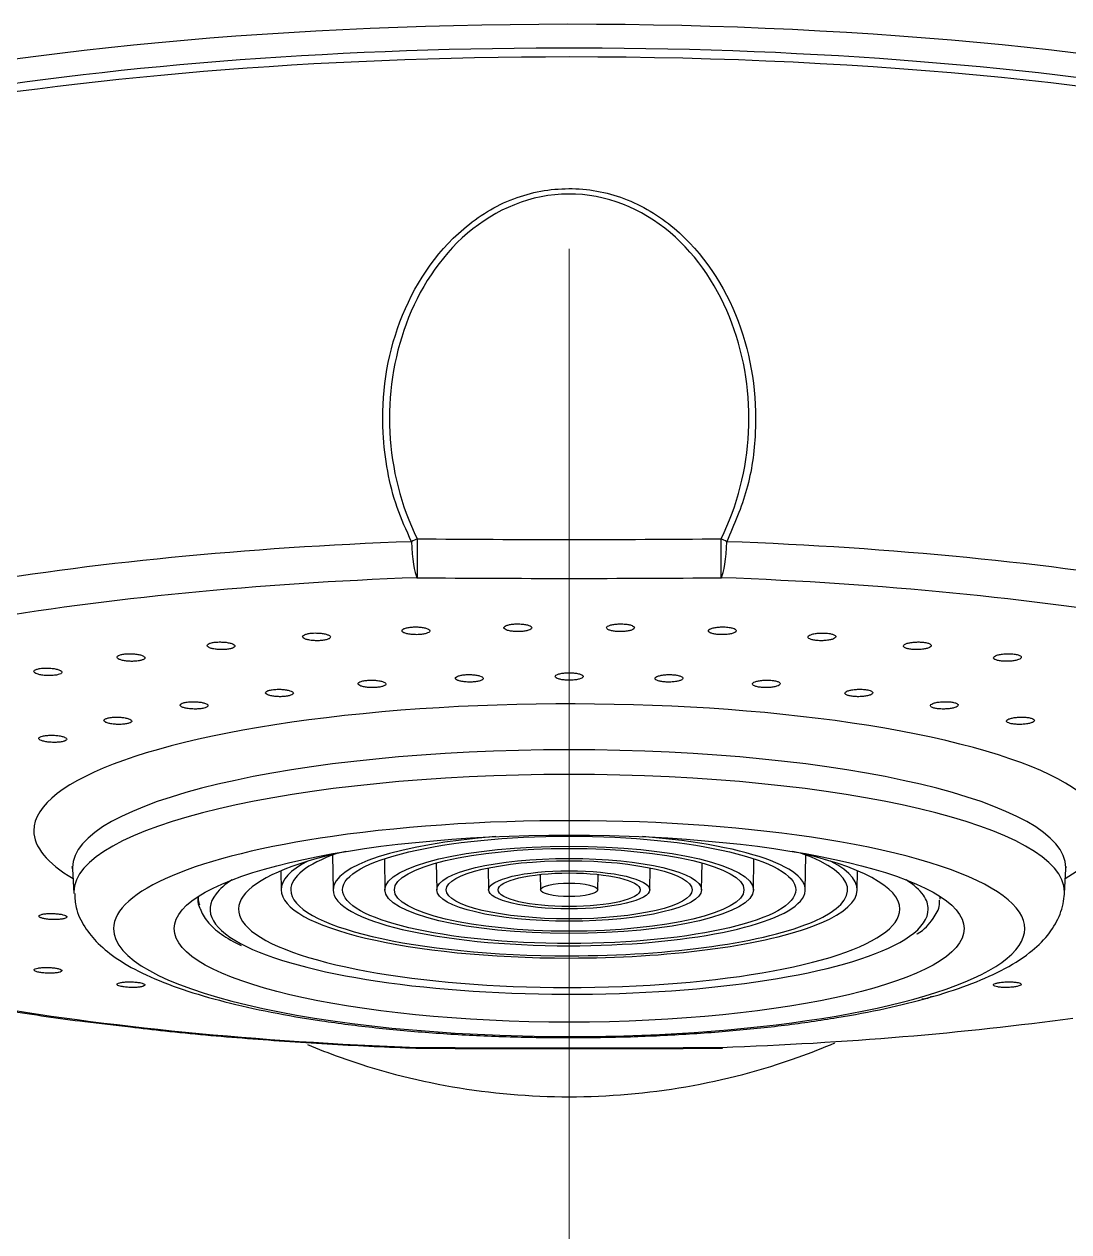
# Model space of a CAD drawing. Extents: x 0 to 1128, y 0 to 827.
# Drawn here: x 207.33 to 233.52, y 289.58 to 319.84 of the extents above; entities that cross this region are included whole.
import ezdxf

# ---------------------------------------------------------------- set-up
doc = ezdxf.new("R2010")
doc.units = 0
doc.header["$LTSCALE"] = 10
doc.header["$MEASUREMENT"] = 0
doc.linetypes.add('CENTER2', pattern=[28.575, 19.05, -3.175, 3.175, -3.175])
doc.layers.add('1', color=7, linetype='CONTINUOUS')
doc.layers.add('Cneter', color=1, linetype='CENTER2', lineweight=13)

msp = doc.modelspace()

# ---------------------------------------------------------------- linework, layer by layer
at = {"layer": '1', "color": 7, "linetype": 'Continuous'}
for p, q in [((215.06, 299.019), (215.076, 298.142)), ((216.361, 298.927), (216.375, 298.143)), ((217.663, 298.822), (217.675, 298.144)), ((224.313, 298.144), (224.325, 298.822)), ((225.613, 298.143), (225.627, 298.927)), ((226.913, 298.142), (226.928, 299.019)), ((208.543, 298.671), (208.576, 298.059)), ((213.767, 298.624), (213.776, 298.14)), ((218.966, 298.697), (218.975, 298.146)), ((220.269, 298.533), (220.275, 298.147)), ((221.713, 298.147), (221.72, 298.533)), ((223.013, 298.146), (223.023, 298.697)), ((228.213, 298.14), (228.221, 298.624)), ((233.412, 298.059), (233.445, 298.671)), ((211.691, 297.979), (211.692, 297.946)), ((230.296, 297.946), (230.297, 297.979)), ((230.296, 297.946), (230.296, 297.951))]:
    msp.add_line(p, q, dxfattribs=at)
for centre, start, end in [((217.187, 295.181), 267.9177, 269.579), ((224.801, 295.181), 270.421, 272.0823)]:
    msp.add_arc(centre, 1, start, end, dxfattribs=at)
for centre, major_axis, ratio, start_param, end_param in [((220.994, 313.209), (-27.999, 0), 0.236838, 3.144243, 6.283185), ((220.994, 312.721), (-27.549, 0), 0.236838, 3.437884, 5.927105), ((220.994, 312.427), (27.849, 0), 0.236838, 1.570796, 2.894879), ((220.994, 312.427), (27.849, 0), 0.236838, 0, 1.570796), ((217.187, 306.928), (-0.896, -0.444), 0.015942, 4.704482, 4.86746), ((217.187, 306.928), (-0.008, -1), 0.000146, 4.694594, 5.99261), ((220.994, 771.043), (-464.187, 0), 0.999842, 1.562594, 1.578998), ((224.801, 306.928), (-0.896, 0.444), 0.015942, 4.557318, 4.720296), ((224.801, 306.928), (-0.008, 1), 0.000146, 3.432168, 4.730184), ((220.994, 300.775), (-26.048, 0), 0.236838, 4.864721, 5.345455), ((217.187, 306.928), (-0.036, 0.999), 0.147426, 1.62002, 2.847712), ((224.801, 306.928), (-0.036, -0.999), 0.147426, 0.293881, 1.521573), ((220.994, 300.775), (-26.048, 0), 0.236838, 4.079323, 4.560057), ((220.994, 300.084), (25.142, 0), 0.236838, 1.723128, 2.203862), ((220.994, 771.03), (465.15, 0), 0.999842, 4.704187, 4.720591), ((220.994, 300.084), (25.142, 0), 0.236838, 0.93773, 1.418464), ((220.994, 299.629), (-13.422, 0), 0.236838, 2.756257, 6.283185), ((220.994, 298.709), (-12.452, 0), 0.236838, 3.141593, 6.283185), ((220.994, 298.097), (-12.419, 0), 0.236838, 3.141593, 6.283185), ((220.994, 297.176), (-11.42, 0), 0.236838, 4.075922, 5.258339), ((220.994, 299.629), (-13.422, 0), 0.236838, 0, 0.385336), ((220.994, 297.176), (-11.42, 0), 0.236838, 5.258339, 6.283185), ((220.994, 298.148), (-5.919, 0), 0.236838, 5.027726, 6.283185), ((220.994, 298.148), (-5.919, 0), 0.236838, 1.570796, 4.397052), ((220.994, 297.662), (8.29, 0), 0.236838, 2.312016, 6.283185), ((220.994, 297.176), (-11.42, 0), 0.236838, 1.570796, 4.075922), ((220.994, 297.662), (8.29, 0), 0.236838, 0, 0.829577), ((220.994, 298.148), (-7.219, 0), 0.236838, 5.850627, 6.283185), ((220.994, 298.148), (-6.981, 0), 0.236838, 5.699635, 6.283185), ((220.994, 298.148), (-6.981, 0), 0.236838, 1.570796, 3.725143), ((220.994, 298.148), (-7.219, 0), 0.236838, 1.570796, 3.574151), ((220.994, 298.709), (-12.452, 0), 0.236838, 0, 0.011192), ((220.994, 298.709), (-12.452, 0), 0.236838, 3.12883, 3.141593), ((220.994, 297.662), (9.002, 0), 0.236838, 2.788556, 2.959577), ((220.994, 297.662), (9.002, 0), 0.236838, 0.164737, 0.353036), ((220.994, 298.097), (-12.419, 0), 0.236838, 0, 0.013646), ((220.994, 297.951), (9.302, 0), 0.236838, 3.12883, 3.143655), ((220.994, 297.951), (9.302, 0), 0.236838, 3.143654, 3.223077), ((220.994, 297.662), (9.002, 0), 0.236838, 2.959577, 3.59516), ((220.994, 298.148), (-7.219, 0), 0.236838, 0, 1.570796), ((220.994, 298.148), (-6.981, 0), 0.236838, 0, 1.570796), ((220.994, 298.148), (-5.919, 0), 0.236838, 0, 1.570796), ((220.994, 297.662), (9.002, 0), 0.236838, 0, 0.164737), ((220.994, 297.951), (9.302, 0), 0.236838, 6.265023, 6.281123), ((220.994, 297.951), (9.302, 0), 0.236838, 0, 0.012763), ((220.994, 298.097), (-12.419, 0), 0.236838, 3.12883, 3.141593), ((220.994, 297.662), (9.002, 0), 0.236838, 5.958816, 6.283185), ((220.994, 297.176), (-11.42, 0), 0.236838, 0, 1.570796), ((220.994, 297.662), (9.002, 0), 0.236838, 3.59516, 5.958816), ((220.994, 300.084), (25.142, 0), 0.236838, 4.079323, 4.560057), ((220.994, 300.084), (25.142, 0), 0.236838, 4.864721, 5.238687), ((217.187, 295.181), (-0.036, -0.999), 0.147426, 6.283179, 6.472913), ((220.994, 710.895), (-465.15, 0), 0.895864, 1.562594, 1.578998), ((217.187, 295.181), (-0.007, -1), 0.003644, 6.095555, 6.282633), ((224.801, 295.181), (-0.036, 0.999), 0.147426, 2.951865, 3.141599), ((224.801, 295.181), (-0.007, 1), 0.003644, 3.141599, 3.329223)]:
    msp.add_ellipse(centre, major_axis=major_axis, ratio=ratio, start_param=start_param, end_param=end_param, dxfattribs=at)
for centre, major_axis in [((220.994, 297.176), (-9.901, 0)), ((220.994, 298.148), (-5.681, 0)), ((220.994, 298.148), (-4.619, 0)), ((220.994, 298.148), (-4.381, 0)), ((220.994, 298.148), (-3.319, 0)), ((220.994, 298.148), (-3.081, 0)), ((220.994, 298.148), (-2.019, 0)), ((220.994, 298.148), (-1.781, 0)), ((220.994, 298.148), (-0.719, 0))]:
    msp.add_ellipse(centre, major_axis=major_axis, ratio=0.236838, dxfattribs=at)
for points, knots in [([(217.041, 306.873), (216.913, 307.156), (216.655, 307.725), (216.422, 308.648), (216.236, 310.213), (216.553, 312.457), (217.907, 314.53), (219.553, 315.546), (220.984, 315.807), (222.417, 315.553), (224.069, 314.543), (225.435, 312.464), (225.769, 310.062), (225.505, 308.175), (225.131, 307.303), (224.947, 306.873)], [0, 0, 0, 0, 0.040987, 0.082419, 0.125086, 0.24903, 0.37347, 0.437838, 0.499616, 0.561426, 0.625868, 0.75055, 0.875163, 0.938458, 1, 1, 1, 1]), ([(224.801, 306.945), (225.63, 308.616), (225.723, 310.606), (224.752, 313.217), (224.238, 314.017), (222.813, 315.222), (221.918, 315.591), (220.044, 315.584), (219.149, 315.206), (217.74, 314.002), (217.224, 313.191), (216.271, 310.606), (216.359, 308.614), (217.187, 306.945)], [0, 0, 0, 0, 0.25, 0.25, 0.375, 0.375, 0.5, 0.5, 0.625, 0.625, 0.75, 0.75, 1, 1, 1, 1]), ([(219.722, 304.813), (219.683, 304.814), (219.643, 304.813), (219.568, 304.807), (219.533, 304.802), (219.469, 304.789), (219.44, 304.781), (219.396, 304.763), (219.379, 304.753), (219.359, 304.732), (219.355, 304.721), (219.361, 304.699), (219.371, 304.688), (219.402, 304.668), (219.424, 304.659), (219.478, 304.643), (219.51, 304.636), (219.58, 304.625), (219.617, 304.622), (219.695, 304.618), (219.736, 304.619), (219.812, 304.623), (219.849, 304.627), (219.917, 304.637), (219.948, 304.644), (219.999, 304.661), (220.019, 304.67), (220.047, 304.691), (220.055, 304.702), (220.058, 304.723), (220.052, 304.735), (220.028, 304.756), (220.01, 304.765), (219.963, 304.783), (219.933, 304.791), (219.867, 304.803), (219.831, 304.807), (219.77, 304.812), (219.746, 304.813), (219.722, 304.813)], [0, 0, 0, 0, 0.053463, 0.053463, 0.106782, 0.106782, 0.161942, 0.161942, 0.214427, 0.214427, 0.268948, 0.268948, 0.322422, 0.322422, 0.37606, 0.37606, 0.430492, 0.430492, 0.483261, 0.483261, 0.537949, 0.537949, 0.590625, 0.590625, 0.644964, 0.644964, 0.698292, 0.698292, 0.751913, 0.751913, 0.806599, 0.806599, 0.859304, 0.859304, 0.914087, 0.914087, 0.96682, 0.96682, 1, 1, 1, 1]), ([(222.34, 304.812), (222.301, 304.814), (222.261, 304.814), (222.184, 304.81), (222.147, 304.806), (222.077, 304.796), (222.045, 304.788), (221.993, 304.772), (221.973, 304.762), (221.943, 304.742), (221.934, 304.731), (221.93, 304.709), (221.935, 304.698), (221.957, 304.678), (221.974, 304.668), (222.02, 304.65), (222.049, 304.642), (222.114, 304.63), (222.15, 304.625), (222.225, 304.619), (222.266, 304.618), (222.344, 304.62), (222.382, 304.623), (222.454, 304.632), (222.489, 304.638), (222.546, 304.653), (222.571, 304.661), (222.608, 304.681), (222.621, 304.691), (222.633, 304.713), (222.632, 304.724), (222.618, 304.746), (222.604, 304.756), (222.566, 304.775), (222.539, 304.784), (222.48, 304.798), (222.446, 304.803), (222.388, 304.809), (222.364, 304.811), (222.34, 304.812)], [0, 0, 0, 0, 0.053463, 0.053463, 0.106782, 0.106782, 0.161942, 0.161942, 0.214427, 0.214427, 0.268948, 0.268948, 0.322422, 0.322422, 0.37606, 0.37606, 0.430492, 0.430492, 0.483261, 0.483261, 0.537949, 0.537949, 0.590625, 0.590625, 0.644964, 0.644964, 0.698292, 0.698292, 0.751913, 0.751913, 0.806599, 0.806599, 0.859304, 0.859304, 0.914087, 0.914087, 0.96682, 0.96682, 1, 1, 1, 1]), ([(214.587, 304.584), (214.548, 304.582), (214.511, 304.578), (214.445, 304.568), (214.414, 304.561), (214.364, 304.545), (214.343, 304.535), (214.317, 304.515), (214.31, 304.505), (214.309, 304.483), (214.315, 304.472), (214.34, 304.451), (214.36, 304.441), (214.408, 304.423), (214.437, 304.416), (214.504, 304.403), (214.541, 304.398), (214.618, 304.392), (214.657, 304.391), (214.735, 304.392), (214.774, 304.395), (214.845, 304.403), (214.877, 304.409), (214.933, 304.424), (214.957, 304.432), (214.991, 304.452), (215.002, 304.462), (215.011, 304.483), (215.009, 304.494), (214.992, 304.516), (214.976, 304.527), (214.934, 304.545), (214.908, 304.554), (214.847, 304.568), (214.811, 304.574), (214.737, 304.582), (214.698, 304.584), (214.635, 304.585), (214.61, 304.585), (214.587, 304.584)], [0, 0, 0, 0, 0.053463, 0.053463, 0.106782, 0.106782, 0.161942, 0.161942, 0.214427, 0.214427, 0.268948, 0.268948, 0.322422, 0.322422, 0.37606, 0.37606, 0.430492, 0.430492, 0.483261, 0.483261, 0.537949, 0.537949, 0.590625, 0.590625, 0.644964, 0.644964, 0.698292, 0.698292, 0.751913, 0.751913, 0.806599, 0.806599, 0.859304, 0.859304, 0.914087, 0.914087, 0.96682, 0.96682, 1, 1, 1, 1]), ([(217.124, 304.737), (217.085, 304.736), (217.046, 304.734), (216.975, 304.725), (216.942, 304.72), (216.884, 304.705), (216.859, 304.696), (216.824, 304.677), (216.812, 304.667), (216.801, 304.645), (216.802, 304.634), (216.818, 304.612), (216.832, 304.602), (216.872, 304.583), (216.898, 304.574), (216.959, 304.56), (216.994, 304.554), (217.068, 304.546), (217.106, 304.544), (217.185, 304.542), (217.225, 304.544), (217.3, 304.55), (217.334, 304.555), (217.397, 304.568), (217.424, 304.576), (217.467, 304.594), (217.483, 304.604), (217.501, 304.624), (217.505, 304.636), (217.497, 304.657), (217.486, 304.668), (217.453, 304.688), (217.431, 304.698), (217.376, 304.714), (217.343, 304.721), (217.273, 304.731), (217.235, 304.734), (217.173, 304.737), (217.148, 304.737), (217.124, 304.737)], [0, 0, 0, 0, 0.053463, 0.053463, 0.106782, 0.106782, 0.161942, 0.161942, 0.214427, 0.214427, 0.268948, 0.268948, 0.322422, 0.322422, 0.37606, 0.37606, 0.430492, 0.430492, 0.483261, 0.483261, 0.537949, 0.537949, 0.590625, 0.590625, 0.644964, 0.644964, 0.698292, 0.698292, 0.751913, 0.751913, 0.806599, 0.806599, 0.859304, 0.859304, 0.914087, 0.914087, 0.96682, 0.96682, 1, 1, 1, 1]), ([(224.937, 304.734), (224.899, 304.736), (224.86, 304.737), (224.782, 304.736), (224.743, 304.733), (224.669, 304.725), (224.634, 304.718), (224.575, 304.704), (224.55, 304.695), (224.512, 304.676), (224.498, 304.665), (224.484, 304.643), (224.484, 304.632), (224.496, 304.611), (224.509, 304.601), (224.547, 304.582), (224.572, 304.573), (224.631, 304.559), (224.664, 304.553), (224.736, 304.545), (224.776, 304.543), (224.854, 304.543), (224.893, 304.544), (224.969, 304.551), (225.005, 304.556), (225.069, 304.569), (225.098, 304.577), (225.143, 304.595), (225.16, 304.605), (225.183, 304.626), (225.187, 304.638), (225.182, 304.659), (225.173, 304.67), (225.143, 304.69), (225.122, 304.699), (225.069, 304.715), (225.038, 304.721), (224.983, 304.729), (224.96, 304.732), (224.937, 304.734)], [0, 0, 0, 0, 0.053463, 0.053463, 0.106782, 0.106782, 0.161942, 0.161942, 0.214427, 0.214427, 0.268948, 0.268948, 0.322422, 0.322422, 0.37606, 0.37606, 0.430492, 0.430492, 0.483261, 0.483261, 0.537949, 0.537949, 0.590625, 0.590625, 0.644964, 0.644964, 0.698292, 0.698292, 0.751913, 0.751913, 0.806599, 0.806599, 0.859304, 0.859304, 0.914087, 0.914087, 0.96682, 0.96682, 1, 1, 1, 1]), ([(227.471, 304.578), (227.436, 304.582), (227.397, 304.584), (227.319, 304.585), (227.279, 304.584), (227.203, 304.577), (227.165, 304.572), (227.1, 304.559), (227.072, 304.551), (227.025, 304.534), (227.006, 304.523), (226.983, 304.502), (226.978, 304.491), (226.981, 304.47), (226.989, 304.459), (227.017, 304.439), (227.038, 304.43), (227.09, 304.414), (227.12, 304.407), (227.188, 304.397), (227.226, 304.394), (227.304, 304.391), (227.343, 304.391), (227.42, 304.396), (227.459, 304.4), (227.528, 304.411), (227.56, 304.418), (227.612, 304.434), (227.634, 304.444), (227.666, 304.464), (227.675, 304.475), (227.68, 304.497), (227.676, 304.508), (227.656, 304.529), (227.639, 304.539), (227.593, 304.556), (227.566, 304.563), (227.515, 304.573), (227.494, 304.576), (227.471, 304.578)], [0, 0, 0, 0, 0.053463, 0.053463, 0.106782, 0.106782, 0.161942, 0.161942, 0.214427, 0.214427, 0.268948, 0.268948, 0.322422, 0.322422, 0.37606, 0.37606, 0.430492, 0.430492, 0.483261, 0.483261, 0.537949, 0.537949, 0.590625, 0.590625, 0.644964, 0.644964, 0.698292, 0.698292, 0.751913, 0.751913, 0.806599, 0.806599, 0.859304, 0.859304, 0.914087, 0.914087, 0.96682, 0.96682, 1, 1, 1, 1]), ([(212.151, 304.356), (212.114, 304.354), (212.079, 304.349), (212.018, 304.337), (211.991, 304.329), (211.949, 304.311), (211.933, 304.301), (211.916, 304.281), (211.914, 304.27), (211.922, 304.248), (211.934, 304.237), (211.968, 304.217), (211.992, 304.208), (212.047, 304.192), (212.08, 304.185), (212.151, 304.174), (212.19, 304.171), (212.268, 304.167), (212.307, 304.167), (212.384, 304.171), (212.422, 304.174), (212.487, 304.185), (212.516, 304.192), (212.565, 304.208), (212.585, 304.217), (212.61, 304.237), (212.616, 304.248), (212.615, 304.269), (212.608, 304.28), (212.581, 304.301), (212.561, 304.311), (212.511, 304.329), (212.481, 304.336), (212.415, 304.349), (212.376, 304.354), (212.3, 304.359), (212.26, 304.36), (212.198, 304.359), (212.174, 304.358), (212.151, 304.356)], [0, 0, 0, 0, 0.053463, 0.053463, 0.106782, 0.106782, 0.161942, 0.161942, 0.214427, 0.214427, 0.268948, 0.268948, 0.322422, 0.322422, 0.37606, 0.37606, 0.430492, 0.430492, 0.483261, 0.483261, 0.537949, 0.537949, 0.590625, 0.590625, 0.644964, 0.644964, 0.698292, 0.698292, 0.751913, 0.751913, 0.806599, 0.806599, 0.859304, 0.859304, 0.914087, 0.914087, 0.96682, 0.96682, 1, 1, 1, 1]), ([(229.904, 304.349), (229.871, 304.354), (229.833, 304.357), (229.757, 304.36), (229.717, 304.36), (229.639, 304.356), (229.599, 304.352), (229.529, 304.341), (229.498, 304.334), (229.443, 304.318), (229.42, 304.308), (229.388, 304.288), (229.378, 304.277), (229.371, 304.256), (229.374, 304.245), (229.393, 304.224), (229.409, 304.214), (229.453, 304.197), (229.48, 304.19), (229.542, 304.178), (229.579, 304.173), (229.653, 304.168), (229.692, 304.167), (229.771, 304.169), (229.811, 304.172), (229.884, 304.181), (229.918, 304.187), (229.978, 304.202), (230.004, 304.211), (230.044, 304.23), (230.059, 304.241), (230.073, 304.262), (230.074, 304.273), (230.063, 304.294), (230.051, 304.305), (230.014, 304.323), (229.99, 304.331), (229.944, 304.342), (229.925, 304.346), (229.904, 304.349)], [0, 0, 0, 0, 0.053463, 0.053463, 0.106782, 0.106782, 0.161942, 0.161942, 0.214427, 0.214427, 0.268948, 0.268948, 0.322422, 0.322422, 0.37606, 0.37606, 0.430492, 0.430492, 0.483261, 0.483261, 0.537949, 0.537949, 0.590625, 0.590625, 0.644964, 0.644964, 0.698292, 0.698292, 0.751913, 0.751913, 0.806599, 0.806599, 0.859304, 0.859304, 0.914087, 0.914087, 0.96682, 0.96682, 1, 1, 1, 1]), ([(209.854, 304.059), (209.819, 304.055), (209.787, 304.049), (209.733, 304.035), (209.71, 304.027), (209.676, 304.008), (209.665, 303.997), (209.658, 303.976), (209.661, 303.966), (209.679, 303.945), (209.695, 303.934), (209.738, 303.915), (209.765, 303.907), (209.827, 303.892), (209.863, 303.886), (209.938, 303.878), (209.978, 303.875), (210.056, 303.874), (210.095, 303.875), (210.168, 303.881), (210.204, 303.886), (210.264, 303.898), (210.289, 303.906), (210.33, 303.923), (210.345, 303.933), (210.36, 303.954), (210.361, 303.965), (210.351, 303.986), (210.339, 303.997), (210.303, 304.016), (210.279, 304.026), (210.221, 304.042), (210.189, 304.048), (210.117, 304.059), (210.078, 304.062), (209.999, 304.066), (209.96, 304.066), (209.899, 304.063), (209.876, 304.061), (209.854, 304.059)], [0, 0, 0, 0, 0.053463, 0.053463, 0.106782, 0.106782, 0.161942, 0.161942, 0.214427, 0.214427, 0.268948, 0.268948, 0.322422, 0.322422, 0.37606, 0.37606, 0.430492, 0.430492, 0.483261, 0.483261, 0.537949, 0.537949, 0.590625, 0.590625, 0.644964, 0.644964, 0.698292, 0.698292, 0.751913, 0.751913, 0.806599, 0.806599, 0.859304, 0.859304, 0.914087, 0.914087, 0.96682, 0.96682, 1, 1, 1, 1]), ([(232.196, 304.049), (232.165, 304.055), (232.13, 304.06), (232.057, 304.065), (232.017, 304.066), (231.938, 304.064), (231.897, 304.061), (231.824, 304.052), (231.789, 304.046), (231.728, 304.032), (231.701, 304.023), (231.66, 304.004), (231.645, 303.993), (231.629, 303.972), (231.626, 303.961), (231.636, 303.94), (231.648, 303.93), (231.683, 303.912), (231.706, 303.904), (231.762, 303.89), (231.795, 303.884), (231.867, 303.877), (231.905, 303.875), (231.982, 303.875), (232.023, 303.876), (232.099, 303.883), (232.136, 303.888), (232.201, 303.901), (232.231, 303.909), (232.28, 303.927), (232.299, 303.937), (232.323, 303.958), (232.329, 303.969), (232.328, 303.99), (232.32, 304.001), (232.292, 304.02), (232.273, 304.029), (232.233, 304.041), (232.215, 304.046), (232.196, 304.049)], [0, 0, 0, 0, 0.053463, 0.053463, 0.106782, 0.106782, 0.161942, 0.161942, 0.214427, 0.214427, 0.268948, 0.268948, 0.322422, 0.322422, 0.37606, 0.37606, 0.430492, 0.430492, 0.483261, 0.483261, 0.537949, 0.537949, 0.590625, 0.590625, 0.644964, 0.644964, 0.698292, 0.698292, 0.751913, 0.751913, 0.806599, 0.806599, 0.859304, 0.859304, 0.914087, 0.914087, 0.96682, 0.96682, 1, 1, 1, 1]), ([(207.733, 303.695), (207.701, 303.69), (207.672, 303.684), (207.625, 303.668), (207.606, 303.659), (207.582, 303.64), (207.576, 303.629), (207.578, 303.608), (207.586, 303.597), (207.614, 303.577), (207.634, 303.567), (207.685, 303.549), (207.716, 303.541), (207.784, 303.529), (207.821, 303.524), (207.899, 303.518), (207.939, 303.517), (208.017, 303.518), (208.054, 303.52), (208.124, 303.528), (208.157, 303.534), (208.21, 303.548), (208.231, 303.556), (208.263, 303.575), (208.273, 303.585), (208.279, 303.606), (208.275, 303.617), (208.255, 303.637), (208.238, 303.648), (208.194, 303.666), (208.165, 303.675), (208.102, 303.689), (208.067, 303.695), (207.992, 303.703), (207.951, 303.705), (207.873, 303.707), (207.834, 303.705), (207.776, 303.701), (207.754, 303.698), (207.733, 303.695)], [0, 0, 0, 0, 0.053463, 0.053463, 0.106782, 0.106782, 0.161942, 0.161942, 0.214427, 0.214427, 0.268948, 0.268948, 0.322422, 0.322422, 0.37606, 0.37606, 0.430492, 0.430492, 0.483261, 0.483261, 0.537949, 0.537949, 0.590625, 0.590625, 0.644964, 0.644964, 0.698292, 0.698292, 0.751913, 0.751913, 0.806599, 0.806599, 0.859304, 0.859304, 0.914087, 0.914087, 0.96682, 0.96682, 1, 1, 1, 1]), ([(215.977, 303.402), (215.939, 303.4), (215.902, 303.396), (215.835, 303.386), (215.805, 303.379), (215.754, 303.364), (215.734, 303.354), (215.708, 303.335), (215.701, 303.324), (215.699, 303.304), (215.706, 303.293), (215.731, 303.272), (215.75, 303.263), (215.798, 303.246), (215.828, 303.238), (215.894, 303.226), (215.932, 303.222), (216.008, 303.216), (216.048, 303.215), (216.125, 303.217), (216.165, 303.219), (216.236, 303.228), (216.268, 303.233), (216.324, 303.247), (216.347, 303.256), (216.382, 303.275), (216.393, 303.285), (216.401, 303.305), (216.4, 303.316), (216.383, 303.337), (216.367, 303.347), (216.325, 303.365), (216.299, 303.373), (216.238, 303.387), (216.202, 303.393), (216.127, 303.4), (216.089, 303.402), (216.026, 303.403), (216.001, 303.403), (215.977, 303.402)], [0, 0, 0, 0, 0.053487, 0.053487, 0.106829, 0.106829, 0.162009, 0.162009, 0.214495, 0.214495, 0.269006, 0.269006, 0.32245, 0.32245, 0.376062, 0.376062, 0.430482, 0.430482, 0.483252, 0.483252, 0.537958, 0.537958, 0.590665, 0.590665, 0.645027, 0.645027, 0.698361, 0.698361, 0.751977, 0.751977, 0.806636, 0.806636, 0.859313, 0.859313, 0.914079, 0.914079, 0.966809, 0.966809, 1, 1, 1, 1]), ([(218.473, 303.542), (218.434, 303.542), (218.395, 303.54), (218.323, 303.532), (218.289, 303.526), (218.229, 303.513), (218.203, 303.504), (218.166, 303.486), (218.153, 303.476), (218.14, 303.455), (218.139, 303.444), (218.153, 303.424), (218.166, 303.413), (218.204, 303.395), (218.229, 303.386), (218.288, 303.372), (218.323, 303.366), (218.395, 303.358), (218.434, 303.355), (218.512, 303.354), (218.553, 303.355), (218.628, 303.36), (218.663, 303.365), (218.727, 303.377), (218.756, 303.384), (218.8, 303.401), (218.817, 303.411), (218.838, 303.431), (218.843, 303.442), (218.838, 303.463), (218.828, 303.474), (218.797, 303.493), (218.776, 303.502), (218.723, 303.518), (218.691, 303.525), (218.622, 303.535), (218.584, 303.539), (218.522, 303.542), (218.497, 303.542), (218.473, 303.542)], [0, 0, 0, 0, 0.053487, 0.053487, 0.106829, 0.106829, 0.162009, 0.162009, 0.214495, 0.214495, 0.269006, 0.269006, 0.32245, 0.32245, 0.376062, 0.376062, 0.430482, 0.430482, 0.483252, 0.483252, 0.537958, 0.537958, 0.590665, 0.590665, 0.645027, 0.645027, 0.698361, 0.698361, 0.751977, 0.751977, 0.806636, 0.806636, 0.859313, 0.859313, 0.914079, 0.914079, 0.966809, 0.966809, 1, 1, 1, 1]), ([(221.031, 303.588), (220.992, 303.59), (220.952, 303.589), (220.876, 303.584), (220.839, 303.58), (220.772, 303.568), (220.742, 303.561), (220.694, 303.544), (220.675, 303.535), (220.65, 303.515), (220.643, 303.504), (220.645, 303.483), (220.652, 303.472), (220.679, 303.453), (220.699, 303.443), (220.748, 303.427), (220.779, 303.42), (220.846, 303.409), (220.883, 303.405), (220.96, 303.4), (221.001, 303.4), (221.078, 303.403), (221.116, 303.406), (221.186, 303.415), (221.219, 303.422), (221.273, 303.437), (221.296, 303.446), (221.328, 303.465), (221.339, 303.476), (221.346, 303.497), (221.343, 303.508), (221.323, 303.528), (221.308, 303.538), (221.265, 303.555), (221.237, 303.564), (221.174, 303.576), (221.139, 303.581), (221.079, 303.586), (221.055, 303.588), (221.031, 303.588)], [0, 0, 0, 0, 0.053487, 0.053487, 0.106829, 0.106829, 0.162009, 0.162009, 0.214495, 0.214495, 0.269006, 0.269006, 0.32245, 0.32245, 0.376062, 0.376062, 0.430482, 0.430482, 0.483252, 0.483252, 0.537958, 0.537958, 0.590665, 0.590665, 0.645027, 0.645027, 0.698361, 0.698361, 0.751977, 0.751977, 0.806636, 0.806636, 0.859313, 0.859313, 0.914079, 0.914079, 0.966809, 0.966809, 1, 1, 1, 1]), ([(223.588, 303.539), (223.55, 303.542), (223.51, 303.543), (223.432, 303.541), (223.394, 303.538), (223.321, 303.529), (223.286, 303.523), (223.229, 303.508), (223.206, 303.5), (223.169, 303.481), (223.156, 303.47), (223.145, 303.449), (223.146, 303.439), (223.161, 303.418), (223.175, 303.408), (223.215, 303.39), (223.241, 303.382), (223.301, 303.369), (223.335, 303.363), (223.408, 303.356), (223.449, 303.354), (223.527, 303.354), (223.566, 303.356), (223.64, 303.363), (223.677, 303.368), (223.739, 303.381), (223.766, 303.389), (223.81, 303.406), (223.826, 303.416), (223.846, 303.437), (223.849, 303.448), (223.842, 303.469), (223.832, 303.479), (223.8, 303.498), (223.777, 303.507), (223.722, 303.522), (223.69, 303.528), (223.634, 303.536), (223.611, 303.538), (223.588, 303.539)], [0, 0, 0, 0, 0.053487, 0.053487, 0.106829, 0.106829, 0.162009, 0.162009, 0.214495, 0.214495, 0.269006, 0.269006, 0.32245, 0.32245, 0.376062, 0.376062, 0.430482, 0.430482, 0.483252, 0.483252, 0.537958, 0.537958, 0.590665, 0.590665, 0.645027, 0.645027, 0.698361, 0.698361, 0.751977, 0.751977, 0.806636, 0.806636, 0.859313, 0.859313, 0.914079, 0.914079, 0.966809, 0.966809, 1, 1, 1, 1]), ([(226.081, 303.396), (226.045, 303.4), (226.006, 303.402), (225.929, 303.403), (225.889, 303.402), (225.812, 303.396), (225.774, 303.391), (225.71, 303.379), (225.681, 303.371), (225.634, 303.354), (225.616, 303.344), (225.592, 303.324), (225.587, 303.313), (225.59, 303.292), (225.598, 303.282), (225.627, 303.262), (225.648, 303.253), (225.699, 303.238), (225.73, 303.231), (225.797, 303.222), (225.836, 303.218), (225.913, 303.215), (225.952, 303.215), (226.03, 303.219), (226.068, 303.223), (226.138, 303.234), (226.169, 303.241), (226.222, 303.257), (226.244, 303.266), (226.275, 303.285), (226.285, 303.296), (226.29, 303.317), (226.286, 303.328), (226.265, 303.348), (226.248, 303.357), (226.203, 303.374), (226.175, 303.381), (226.124, 303.391), (226.103, 303.394), (226.081, 303.396)], [0, 0, 0, 0, 0.053487, 0.053487, 0.106829, 0.106829, 0.162009, 0.162009, 0.214495, 0.214495, 0.269006, 0.269006, 0.32245, 0.32245, 0.376062, 0.376062, 0.430482, 0.430482, 0.483252, 0.483252, 0.537958, 0.537958, 0.590665, 0.590665, 0.645027, 0.645027, 0.698361, 0.698361, 0.751977, 0.751977, 0.806636, 0.806636, 0.859313, 0.859313, 0.914079, 0.914079, 0.966809, 0.966809, 1, 1, 1, 1]), ([(213.605, 303.17), (213.568, 303.167), (213.534, 303.162), (213.475, 303.15), (213.449, 303.142), (213.408, 303.125), (213.394, 303.114), (213.379, 303.094), (213.379, 303.084), (213.39, 303.063), (213.402, 303.053), (213.439, 303.034), (213.463, 303.025), (213.52, 303.01), (213.554, 303.003), (213.626, 302.994), (213.666, 302.991), (213.744, 302.988), (213.783, 302.989), (213.859, 302.993), (213.896, 302.997), (213.96, 303.008), (213.989, 303.015), (214.035, 303.031), (214.054, 303.04), (214.076, 303.06), (214.081, 303.07), (214.078, 303.091), (214.07, 303.101), (214.041, 303.121), (214.019, 303.131), (213.968, 303.147), (213.937, 303.154), (213.869, 303.166), (213.83, 303.17), (213.753, 303.175), (213.714, 303.175), (213.652, 303.174), (213.628, 303.172), (213.605, 303.17)], [0, 0, 0, 0, 0.053487, 0.053487, 0.106829, 0.106829, 0.162009, 0.162009, 0.214495, 0.214495, 0.269006, 0.269006, 0.32245, 0.32245, 0.376062, 0.376062, 0.430482, 0.430482, 0.483252, 0.483252, 0.537958, 0.537958, 0.590665, 0.590665, 0.645027, 0.645027, 0.698361, 0.698361, 0.751977, 0.751977, 0.806636, 0.806636, 0.859313, 0.859313, 0.914079, 0.914079, 0.966809, 0.966809, 1, 1, 1, 1]), ([(228.449, 303.162), (228.416, 303.168), (228.379, 303.171), (228.303, 303.175), (228.263, 303.175), (228.185, 303.172), (228.145, 303.169), (228.074, 303.159), (228.042, 303.152), (227.986, 303.137), (227.961, 303.128), (227.927, 303.109), (227.915, 303.098), (227.906, 303.078), (227.908, 303.067), (227.924, 303.047), (227.94, 303.037), (227.981, 303.02), (228.008, 303.012), (228.068, 303), (228.104, 302.995), (228.178, 302.99), (228.217, 302.988), (228.295, 302.989), (228.335, 302.992), (228.409, 303), (228.444, 303.005), (228.505, 303.019), (228.532, 303.027), (228.575, 303.046), (228.59, 303.056), (228.607, 303.076), (228.61, 303.087), (228.601, 303.107), (228.59, 303.118), (228.556, 303.136), (228.533, 303.144), (228.488, 303.155), (228.469, 303.159), (228.449, 303.162)], [0, 0, 0, 0, 0.053487, 0.053487, 0.106829, 0.106829, 0.162009, 0.162009, 0.214495, 0.214495, 0.269006, 0.269006, 0.32245, 0.32245, 0.376062, 0.376062, 0.430482, 0.430482, 0.483252, 0.483252, 0.537958, 0.537958, 0.590665, 0.590665, 0.645027, 0.645027, 0.698361, 0.698361, 0.751977, 0.751977, 0.806636, 0.806636, 0.859313, 0.859313, 0.914079, 0.914079, 0.966809, 0.966809, 1, 1, 1, 1]), ([(211.415, 302.854), (211.381, 302.85), (211.35, 302.843), (211.299, 302.829), (211.279, 302.82), (211.249, 302.802), (211.241, 302.791), (211.239, 302.77), (211.244, 302.76), (211.267, 302.74), (211.285, 302.73), (211.333, 302.713), (211.362, 302.705), (211.427, 302.692), (211.463, 302.687), (211.539, 302.68), (211.58, 302.679), (211.658, 302.679), (211.696, 302.681), (211.768, 302.688), (211.802, 302.693), (211.859, 302.706), (211.882, 302.714), (211.918, 302.732), (211.931, 302.742), (211.941, 302.762), (211.94, 302.773), (211.924, 302.793), (211.91, 302.803), (211.87, 302.822), (211.844, 302.83), (211.783, 302.845), (211.749, 302.85), (211.676, 302.859), (211.636, 302.862), (211.557, 302.864), (211.518, 302.863), (211.458, 302.859), (211.436, 302.857), (211.415, 302.854)], [0, 0, 0, 0, 0.053487, 0.053487, 0.106829, 0.106829, 0.162009, 0.162009, 0.214495, 0.214495, 0.269006, 0.269006, 0.32245, 0.32245, 0.376062, 0.376062, 0.430482, 0.430482, 0.483252, 0.483252, 0.537958, 0.537958, 0.590665, 0.590665, 0.645027, 0.645027, 0.698361, 0.698361, 0.751977, 0.751977, 0.806636, 0.806636, 0.859313, 0.859313, 0.914079, 0.914079, 0.966809, 0.966809, 1, 1, 1, 1]), ([(230.633, 302.844), (230.604, 302.85), (230.57, 302.855), (230.498, 302.862), (230.459, 302.863), (230.38, 302.863), (230.339, 302.861), (230.264, 302.854), (230.228, 302.849), (230.165, 302.836), (230.135, 302.828), (230.09, 302.81), (230.073, 302.8), (230.052, 302.78), (230.047, 302.769), (230.051, 302.749), (230.061, 302.739), (230.091, 302.72), (230.113, 302.712), (230.165, 302.697), (230.197, 302.691), (230.266, 302.683), (230.303, 302.68), (230.38, 302.678), (230.421, 302.679), (230.499, 302.684), (230.536, 302.689), (230.604, 302.7), (230.635, 302.707), (230.688, 302.724), (230.709, 302.733), (230.738, 302.753), (230.746, 302.763), (230.75, 302.784), (230.745, 302.794), (230.722, 302.814), (230.704, 302.823), (230.667, 302.835), (230.651, 302.84), (230.633, 302.844)], [0, 0, 0, 0, 0.053487, 0.053487, 0.106829, 0.106829, 0.162009, 0.162009, 0.214495, 0.214495, 0.269006, 0.269006, 0.32245, 0.32245, 0.376062, 0.376062, 0.430482, 0.430482, 0.483252, 0.483252, 0.537958, 0.537958, 0.590665, 0.590665, 0.645027, 0.645027, 0.698361, 0.698361, 0.751977, 0.751977, 0.806636, 0.806636, 0.859313, 0.859313, 0.914079, 0.914079, 0.966809, 0.966809, 1, 1, 1, 1]), ([(209.46, 302.461), (209.43, 302.455), (209.403, 302.448), (209.363, 302.431), (209.348, 302.422), (209.33, 302.402), (209.328, 302.392), (209.338, 302.371), (209.35, 302.361), (209.384, 302.342), (209.408, 302.333), (209.464, 302.318), (209.497, 302.311), (209.568, 302.301), (209.607, 302.297), (209.685, 302.293), (209.726, 302.293), (209.802, 302.296), (209.838, 302.3), (209.904, 302.309), (209.934, 302.316), (209.982, 302.331), (210, 302.339), (210.025, 302.358), (210.031, 302.368), (210.029, 302.389), (210.022, 302.399), (209.994, 302.419), (209.975, 302.428), (209.924, 302.445), (209.893, 302.453), (209.826, 302.465), (209.789, 302.469), (209.712, 302.475), (209.671, 302.477), (209.594, 302.475), (209.556, 302.473), (209.5, 302.467), (209.479, 302.464), (209.46, 302.461)], [0, 0, 0, 0, 0.053487, 0.053487, 0.106829, 0.106829, 0.162009, 0.162009, 0.214495, 0.214495, 0.269006, 0.269006, 0.32245, 0.32245, 0.376062, 0.376062, 0.430482, 0.430482, 0.483252, 0.483252, 0.537958, 0.537958, 0.590665, 0.590665, 0.645027, 0.645027, 0.698361, 0.698361, 0.751977, 0.751977, 0.806636, 0.806636, 0.859313, 0.859313, 0.914079, 0.914079, 0.966809, 0.966809, 1, 1, 1, 1]), ([(232.58, 302.448), (232.555, 302.456), (232.525, 302.462), (232.459, 302.471), (232.422, 302.474), (232.345, 302.477), (232.303, 302.476), (232.225, 302.472), (232.188, 302.468), (232.118, 302.458), (232.085, 302.451), (232.03, 302.435), (232.007, 302.426), (231.974, 302.406), (231.963, 302.396), (231.955, 302.376), (231.959, 302.365), (231.978, 302.346), (231.993, 302.337), (232.036, 302.321), (232.063, 302.313), (232.126, 302.303), (232.161, 302.299), (232.235, 302.294), (232.275, 302.293), (232.354, 302.295), (232.393, 302.298), (232.466, 302.307), (232.501, 302.313), (232.562, 302.327), (232.588, 302.336), (232.628, 302.354), (232.642, 302.364), (232.659, 302.385), (232.66, 302.395), (232.649, 302.415), (232.637, 302.425), (232.608, 302.439), (232.595, 302.444), (232.58, 302.448)], [0, 0, 0, 0, 0.053487, 0.053487, 0.106829, 0.106829, 0.162009, 0.162009, 0.214495, 0.214495, 0.269006, 0.269006, 0.32245, 0.32245, 0.376062, 0.376062, 0.430482, 0.430482, 0.483252, 0.483252, 0.537958, 0.537958, 0.590665, 0.590665, 0.645027, 0.645027, 0.698361, 0.698361, 0.751977, 0.751977, 0.806636, 0.806636, 0.859313, 0.859313, 0.914079, 0.914079, 0.966809, 0.966809, 1, 1, 1, 1]), ([(207.79, 301.999), (207.764, 301.993), (207.742, 301.985), (207.712, 301.967), (207.703, 301.957), (207.698, 301.937), (207.702, 301.927), (207.725, 301.907), (207.742, 301.897), (207.787, 301.88), (207.816, 301.872), (207.88, 301.858), (207.916, 301.853), (207.991, 301.846), (208.031, 301.843), (208.11, 301.842), (208.149, 301.844), (208.221, 301.85), (208.255, 301.854), (208.313, 301.866), (208.339, 301.874), (208.376, 301.89), (208.388, 301.9), (208.401, 301.919), (208.401, 301.929), (208.387, 301.95), (208.374, 301.959), (208.335, 301.978), (208.31, 301.987), (208.251, 302.001), (208.216, 302.008), (208.143, 302.017), (208.105, 302.02), (208.027, 302.023), (207.986, 302.023), (207.911, 302.019), (207.876, 302.015), (207.825, 302.007), (207.806, 302.004), (207.79, 301.999)], [0, 0, 0, 0, 0.053487, 0.053487, 0.106829, 0.106829, 0.162009, 0.162009, 0.214495, 0.214495, 0.269006, 0.269006, 0.32245, 0.32245, 0.376062, 0.376062, 0.430482, 0.430482, 0.483252, 0.483252, 0.537958, 0.537958, 0.590665, 0.590665, 0.645027, 0.645027, 0.698361, 0.698361, 0.751977, 0.751977, 0.806636, 0.806636, 0.859313, 0.859313, 0.914079, 0.914079, 0.966809, 0.966809, 1, 1, 1, 1]), ([(233.444, 298.658), (233.448, 298.684), (233.45, 298.717), (233.455, 298.728), (233.456, 298.729)], [0, 0, 0, 0, 0.567204, 1, 1, 1, 1]), ([(208.6, 298.057), (208.598, 297.936), (208.623, 297.637), (208.84, 297.198), (209.192, 296.77), (209.695, 296.375), (210.385, 295.998), (211.277, 295.647), (212.33, 295.338), (213.499, 295.076), (214.769, 294.859), (216.128, 294.686), (217.557, 294.557), (219.037, 294.474), (220.546, 294.437), (222.061, 294.447), (223.558, 294.503), (225.016, 294.604), (226.412, 294.75), (227.725, 294.939), (228.939, 295.169), (230.038, 295.44), (231.011, 295.754), (231.856, 296.12), (232.512, 296.523), (232.987, 296.97), (233.292, 297.451), (233.403, 297.865), (233.414, 298.095), (233.414, 298.148)], [0, 0, 0, 0, 0.017896, 0.046007, 0.075669, 0.110256, 0.151751, 0.196281, 0.239385, 0.281378, 0.322731, 0.363712, 0.404472, 0.445099, 0.485653, 0.526179, 0.56671, 0.607276, 0.647919, 0.688693, 0.729678, 0.771, 0.812877, 0.855702, 0.900157, 0.935233, 0.964759, 0.992137, 1, 1, 1, 1]), ([(229.715, 297.04), (229.717, 297.041), (229.91, 297.152), (230.099, 297.383), (230.286, 297.688), (230.28, 297.854), (230.276, 297.892)], [0, 0, 0, 0, 0.005128, 0.504047, 0.888522, 1, 1, 1, 1]), ([(207.747, 297.448), (207.766, 297.44), (207.792, 297.433), (207.851, 297.42), (207.885, 297.415), (207.959, 297.406), (207.999, 297.403), (208.078, 297.401), (208.116, 297.401), (208.191, 297.404), (208.228, 297.407), (208.291, 297.416), (208.318, 297.421), (208.362, 297.434), (208.378, 297.442), (208.398, 297.458), (208.402, 297.467), (208.395, 297.484), (208.385, 297.493), (208.354, 297.509), (208.331, 297.517), (208.277, 297.531), (208.245, 297.537), (208.176, 297.546), (208.137, 297.55), (208.059, 297.554), (208.019, 297.555), (207.943, 297.554), (207.905, 297.552), (207.837, 297.545), (207.806, 297.54), (207.756, 297.528), (207.736, 297.521), (207.708, 297.506), (207.701, 297.497), (207.699, 297.48), (207.705, 297.471), (207.725, 297.458), (207.734, 297.453), (207.747, 297.448)], [0, 0, 0, 0, 0.053487, 0.053487, 0.106829, 0.106829, 0.162009, 0.162009, 0.214495, 0.214495, 0.269006, 0.269006, 0.32245, 0.32245, 0.376062, 0.376062, 0.430482, 0.430482, 0.483252, 0.483252, 0.537958, 0.537958, 0.590665, 0.590665, 0.645027, 0.645027, 0.698361, 0.698361, 0.751977, 0.751977, 0.806636, 0.806636, 0.859313, 0.859313, 0.914079, 0.914079, 0.966809, 0.966809, 1, 1, 1, 1]), ([(211.741, 297.683), (211.784, 297.565), (211.917, 297.328), (212.259, 297.028), (212.585, 296.841), (212.772, 296.754)], [0, 0, 0, 0, 0.305027, 0.650743, 1, 1, 1, 1]), ([(207.677, 296.086), (207.704, 296.08), (207.736, 296.074), (207.806, 296.065), (207.845, 296.062), (207.923, 296.058), (207.964, 296.057), (208.041, 296.058), (208.077, 296.061), (208.144, 296.067), (208.175, 296.072), (208.224, 296.083), (208.243, 296.09), (208.269, 296.104), (208.276, 296.112), (208.277, 296.128), (208.27, 296.137), (208.244, 296.153), (208.225, 296.16), (208.177, 296.174), (208.146, 296.18), (208.08, 296.191), (208.043, 296.195), (207.967, 296.2), (207.926, 296.202), (207.848, 296.202), (207.81, 296.201), (207.74, 296.196), (207.707, 296.192), (207.651, 296.182), (207.628, 296.176), (207.594, 296.162), (207.583, 296.155), (207.575, 296.139), (207.577, 296.13), (207.595, 296.114), (207.611, 296.106), (207.644, 296.095), (207.66, 296.09), (207.677, 296.086)], [0, 0, 0, 0, 0.053463, 0.053463, 0.106782, 0.106782, 0.161942, 0.161942, 0.214427, 0.214427, 0.268948, 0.268948, 0.322422, 0.322422, 0.37606, 0.37606, 0.430492, 0.430492, 0.483261, 0.483261, 0.537949, 0.537949, 0.590625, 0.590625, 0.644964, 0.644964, 0.698292, 0.698292, 0.751913, 0.751913, 0.806599, 0.806599, 0.859304, 0.859304, 0.914087, 0.914087, 0.96682, 0.96682, 1, 1, 1, 1]), ([(209.792, 295.721), (209.823, 295.715), (209.858, 295.711), (209.931, 295.704), (209.971, 295.702), (210.05, 295.7), (210.091, 295.7), (210.164, 295.704), (210.199, 295.707), (210.26, 295.716), (210.287, 295.721), (210.328, 295.734), (210.343, 295.741), (210.36, 295.756), (210.362, 295.764), (210.352, 295.78), (210.34, 295.788), (210.305, 295.803), (210.282, 295.81), (210.226, 295.823), (210.193, 295.828), (210.121, 295.836), (210.083, 295.839), (210.006, 295.843), (209.965, 295.843), (209.889, 295.841), (209.852, 295.838), (209.787, 295.831), (209.757, 295.826), (209.708, 295.815), (209.689, 295.808), (209.665, 295.794), (209.659, 295.786), (209.66, 295.77), (209.668, 295.762), (209.696, 295.746), (209.715, 295.739), (209.755, 295.728), (209.773, 295.724), (209.792, 295.721)], [0, 0, 0, 0, 0.053463, 0.053463, 0.106782, 0.106782, 0.161942, 0.161942, 0.214427, 0.214427, 0.268948, 0.268948, 0.322422, 0.322422, 0.37606, 0.37606, 0.430492, 0.430492, 0.483261, 0.483261, 0.537949, 0.537949, 0.590625, 0.590625, 0.644964, 0.644964, 0.698292, 0.698292, 0.751913, 0.751913, 0.806599, 0.806599, 0.859304, 0.859304, 0.914087, 0.914087, 0.96682, 0.96682, 1, 1, 1, 1]), ([(232.134, 295.711), (232.169, 295.716), (232.201, 295.721), (232.256, 295.734), (232.278, 295.741), (232.312, 295.756), (232.323, 295.764), (232.33, 295.78), (232.327, 295.788), (232.309, 295.803), (232.293, 295.81), (232.25, 295.823), (232.223, 295.828), (232.161, 295.836), (232.125, 295.839), (232.051, 295.843), (232.01, 295.843), (231.932, 295.841), (231.893, 295.838), (231.82, 295.831), (231.784, 295.826), (231.724, 295.815), (231.699, 295.808), (231.658, 295.794), (231.643, 295.786), (231.628, 295.77), (231.627, 295.762), (231.637, 295.746), (231.649, 295.739), (231.685, 295.726), (231.71, 295.719), (231.767, 295.71), (231.799, 295.706), (231.871, 295.701), (231.91, 295.7), (231.989, 295.701), (232.028, 295.702), (232.089, 295.707), (232.112, 295.709), (232.134, 295.711)], [0, 0, 0, 0, 0.053463, 0.053463, 0.106782, 0.106782, 0.161942, 0.161942, 0.214427, 0.214427, 0.268948, 0.268948, 0.322422, 0.322422, 0.37606, 0.37606, 0.430492, 0.430492, 0.483261, 0.483261, 0.537949, 0.537949, 0.590625, 0.590625, 0.644964, 0.644964, 0.698292, 0.698292, 0.751913, 0.751913, 0.806599, 0.806599, 0.859304, 0.859304, 0.914087, 0.914087, 0.96682, 0.96682, 1, 1, 1, 1]), ([(229.837, 295.414), (229.874, 295.417), (229.909, 295.421), (229.97, 295.432), (229.997, 295.439), (230.04, 295.453), (230.055, 295.46), (230.069, 295.473), (230.071, 295.477), (230.072, 295.481)], [0, 0, 0, 0, 0.280142, 0.280142, 0.559525, 0.559525, 0.84856, 0.84856, 1, 1, 1, 1]), ([(205.979, 295.278), (206.295, 295.223), (207.227, 295.069), (208.559, 294.875), (209.609, 294.754), (209.996, 294.713)], [0, 0, 0, 0, 0.250288, 0.727863, 1, 1, 1, 1]), ([(209.996, 294.713), (210.279, 294.678), (211.23, 294.567), (212.921, 294.418), (215.026, 294.273), (216.448, 294.207), (217.15, 294.181)], [0, 0, 0, 0, 0.126935, 0.422187, 0.717145, 1, 1, 1, 1]), ([(214.43, 294.273), (214.701, 294.158), (216.766, 293.353), (220.994, 292.624), (225.258, 293.359), (227.354, 294.184), (227.656, 294.314)], [0, 0, 0, 0, 0.065957, 0.495995, 0.926033, 1, 1, 1, 1])]:
    msp.add_open_spline(points, degree=3, knots=knots, dxfattribs=at)
for points, degree in [([(208.531, 298.731), (208.527, 298.733), (208.528, 298.711), (208.543, 298.669)], 3), ([(211.692, 297.953), (211.669, 297.804), (211.741, 297.683)], 2), ([(217.179, 294.181), (220.994, 294.153), (224.809, 294.181)], 2)]:
    msp.add_open_spline(points, degree=degree, dxfattribs=at)
at = {"layer": 'Cneter', "lineweight": 5, "ltscale": 0.5}
msp.add_open_spline([(220.994, 286.072), (220.994, 291.072), (220.994, 314.212)], degree=1, knots=[0, 0, 0.177684, 1, 1], dxfattribs=at)

doc.saveas('drawing.dxf')
